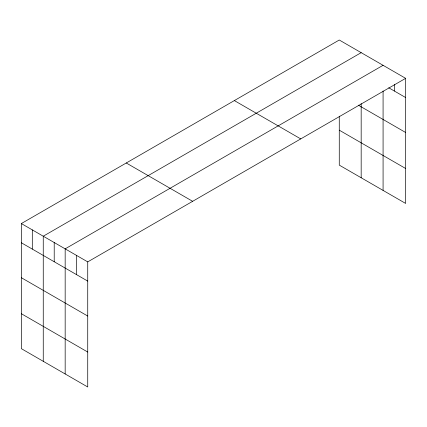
<?xml version="1.0" encoding="UTF-8"?>
<svg xmlns="http://www.w3.org/2000/svg" width="427" height="427" viewBox="0 0 427 427"><rect width="100%" height="100%" fill="white"/><g stroke="black" fill="none" stroke-linecap="round" stroke-linejoin="round"><path stroke-width="0.64" d="M21.35 223.561L87.732 261.884L87.732 386.99L21.35 348.662L21.35 223.561L339.268 40.01L405.65 78.338L405.65 203.439L339.268 165.116L339.268 116.171M361.173 52.66L43.255 236.206L43.255 361.306M383.078 65.31L65.166 248.856L65.166 373.956M87.732 261.884L405.65 78.338M388.719 87.775L405.65 97.548M358.29 105.149L405.65 132.493M339.268 130.171L405.65 168.5M234.354 100.585L300.736 138.908M126.264 162.991L192.646 201.314M21.35 242.771L87.732 281.099M21.35 277.715L87.732 316.039M21.35 313.717L87.732 352.045M394.367 84.413L394.367 91.036M383.078 90.988L383.078 190.41M361.173 103.58L361.173 177.76M76.449 255.373L76.449 274.582M54.213 242.531L54.213 261.74M32.303 229.881L32.303 249.096"/></g></svg>
